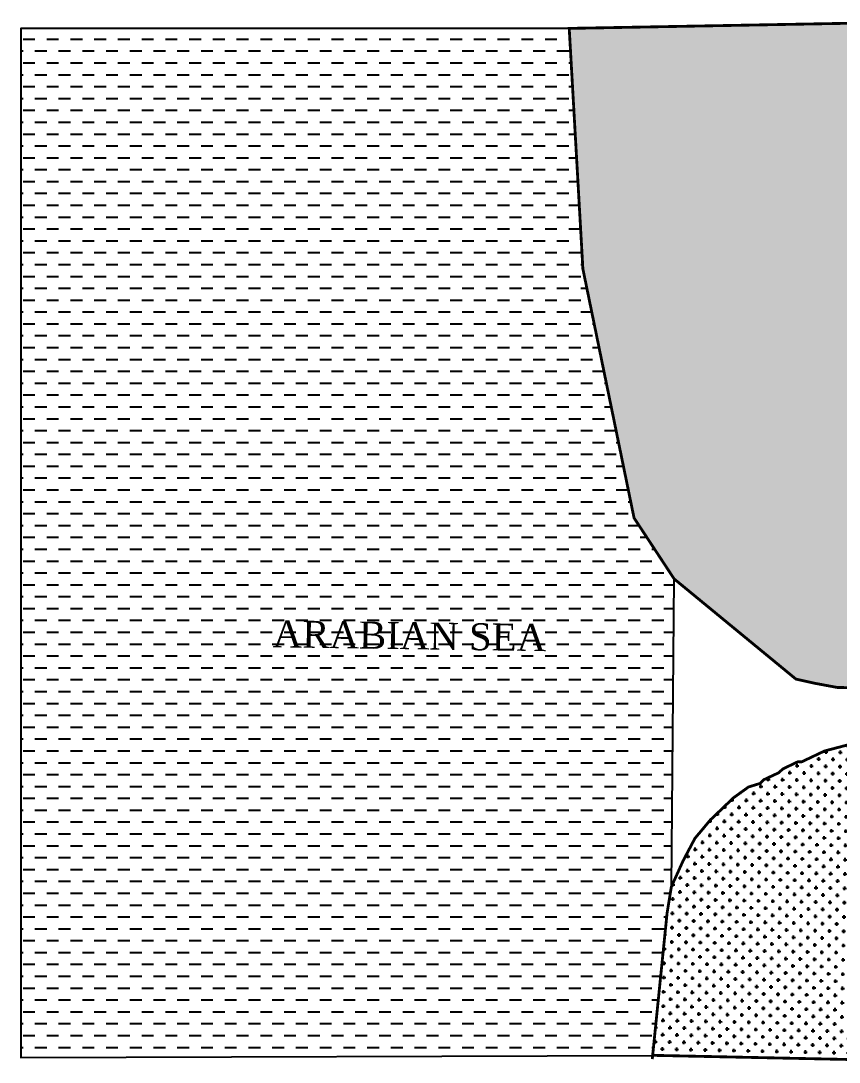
# Model space of a CAD drawing. Header units: metres. Extents: x 262573 to 264787, y 2226900 to 2228055.
# Drawn here: x 262573 to 263435, y 2226922 to 2228019 of the extents above; entities that cross this region are included whole.
import ezdxf

# ---------------------------------------------------------------- set-up
doc = ezdxf.new("R2010")
doc.units = ezdxf.units.M
doc.header["$MEASUREMENT"] = 0
for name, color, linetype in [('ARABIAN SEA', 140, 'Continuous'), ('INTERTIDAL ZONE', 5, 'Continuous'), ('LOW TIDE LINE', 5, 'Continuous')]:
    doc.layers.add(name, color=color, linetype=linetype)
doc.styles.get("Standard").update_dxf_attribs({"font": 'times.ttf'})
pattern_1 = [(358.7957, (245568.003, 2226553.552), (7.6937444, 7.376927), [3.7685, -11.305501]), (88.7957, (245569.847, 2226551.629), (-7.376927, 7.6937444), [3.7685, -11.305501])]

msp = doc.modelspace()

# ---------------------------------------------------------------- hatches: boundary and pattern name
at = {"layer": 'ARABIAN SEA'}
h = msp.add_hatch(dxfattribs=at)
h.set_pattern_fill('DASH', color=256, scale=100)
h.paths.add_polyline_path([(263164.8, 2227757.8), (263150.4, 2228011.3), (262572.7, 2228011.3), (262572.7, 2226926.7), (263238.3, 2226929.1), (263243.5, 2226980.4), (263253.5, 2227079.1), (263258, 2227106.7), (263260.9, 2227431.2), (263218.7, 2227495.4)])
h.paths.add_polyline_path([(262830.2, 2227343.2), (263126, 2227339), (263126.8, 2227399.8), (262831.1, 2227404)], flags=24)
at = {"layer": 'INTERTIDAL ZONE'}
h = msp.add_hatch(dxfattribs=at)
h.set_pattern_fill('CROSS', color=256, scale=1.186929, angle=-1.2043)
h.set_pattern_definition(pattern_1)
h.paths.add_polyline_path([(263487.3, 2227849.9), (263487.4, 2227853.9), (263487.5, 2227857.8), (263492.4, 2227905.2), (263492.6, 2227913.1), (263492.7, 2227917.1), (263492.8, 2227925), (263492.9, 2227929), (263493, 2227932.9), (263493.1, 2227936.9), (263493.2, 2227940.8), (263493.4, 2227952.7), (263493.5, 2227956.6), (263493.6, 2227960.6), (263497.5, 2227960.5), (263497.6, 2227964.5), (263497.7, 2227968.4), (263497.8, 2227972.4), (263497.9, 2227976.3), (263497.9, 2227980.3), (263501.9, 2227980.2), (263502, 2227984.2), (263502.1, 2227988.1), (263502.2, 2227992.1), (263502.4, 2228003.9), (263502.5, 2228007.9), (263502.6, 2228011.9), (263504.7, 2228017.8), (263150.4, 2228011.3), (263164.8, 2227757.8), (263218.7, 2227495.4), (263260.9, 2227431.2), (263389.2, 2227325.6), (263408.9, 2227321.2), (263432.6, 2227316.8), (263456.3, 2227316.3), (263480.1, 2227319.7), (263496, 2227323.4), (263527.9, 2227334.6), (263555.9, 2227349.8), (263564, 2227357.6), (263584.1, 2227373), (263596.2, 2227384.6), (263600.4, 2227396.4), (263612.6, 2227411.9), (263625.1, 2227439.4), (263633.2, 2227451.1), (263621.4, 2227454.3), (263621.4, 2227451.3), (263617.3, 2227447.5), (263617.2, 2227443.5), (263617.2, 2227439.6), (263613.2, 2227439.6), (263613.1, 2227435.7), (263613, 2227431.7), (263613, 2227427.8), (263612.9, 2227423.8), (263608.9, 2227423.9), (263608.8, 2227419.9), (263608.8, 2227416), (263604.7, 2227412.1), (263604.6, 2227408.2), (263600.7, 2227408.2), (263600.6, 2227404.3), (263596.6, 2227400.4), (263592.6, 2227400.5), (263592.5, 2227396.5), (263588.6, 2227396.6), (263588.5, 2227392.7), (263584.4, 2227388.8), (263580.4, 2227384.9), (263576.4, 2227385), (263576.4, 2227381), (263572.4, 2227381.1), (263568.5, 2227381.2), (263564.5, 2227381.3), (263560.5, 2227381.4), (263556.6, 2227381.5), (263552.6, 2227381.5), (263548.7, 2227381.6), (263544.7, 2227381.7), (263540.8, 2227385.7), (263536.9, 2227385.8), (263529, 2227386), (263521.2, 2227390.1), (263517.2, 2227390.2), (263505.4, 2227394.4), (263501.5, 2227394.5), (263497.5, 2227394.6), (263493.5, 2227394.7), (263493.6, 2227398.6), (263489.7, 2227398.7), (263489.8, 2227402.7), (263485.8, 2227402.7), (263485.9, 2227406.7), (263482, 2227410.7), (263482.1, 2227414.7), (263482.2, 2227418.6), (263482.3, 2227422.6), (263478.5, 2227430.6), (263478.6, 2227434.5), (263474.7, 2227438.6), (263474.8, 2227442.5), (263474.9, 2227446.5), (263474.9, 2227450.5), (263475.1, 2227458.4), (263475.2, 2227462.3), (263471.3, 2227466.4), (263471.4, 2227470.3), (263471.5, 2227474.3), (263471.6, 2227478.2), (263472, 2227498), (263472.1, 2227505.9), (263472.5, 2227521.7), (263472.6, 2227529.7), (263472.7, 2227533.6), (263472.8, 2227537.6), (263473.1, 2227553.4), (263473.2, 2227557.3), (263473.3, 2227561.3), (263473.4, 2227565.3), (263473.6, 2227573.2), (263473.6, 2227577.1), (263473.7, 2227581.1), (263474.5, 2227616.7), (263474.6, 2227620.6), (263474.6, 2227624.6), (263480.9, 2227735.3)])
h = msp.add_hatch(dxfattribs=at)
h.set_pattern_fill('CROSS', color=256, scale=1.186929, angle=-1.2043)
h.set_pattern_definition(pattern_1)
h.paths.add_polyline_path([(263534.9, 2227104.9), (263539.1, 2227116.7), (263539.2, 2227120.6), (263543.3, 2227124.5), (263543.4, 2227128.4), (263547.6, 2227140.2), (263551.6, 2227144.1), (263555.8, 2227155.9), (263555.9, 2227159.8), (263564.1, 2227175.5), (263568.2, 2227183.3), (263572.3, 2227187.2), (263572.4, 2227191.2), (263576.4, 2227195), (263576.5, 2227199), (263580.4, 2227198.9), (263580.6, 2227206.8), (263584.6, 2227206.7), (263584.7, 2227210.7), (263592.7, 2227218.4), (263596.8, 2227222.3), (263600.8, 2227226.2), (263604.8, 2227226.1), (263604.8, 2227230.1), (263608.8, 2227230), (263608.9, 2227233.9), (263616.8, 2227233.8), (263616.9, 2227237.7), (263620.8, 2227237.6), (263624.9, 2227241.5), (263628.8, 2227241.4), (263628.9, 2227245.4), (263656.6, 2227244.8), (263660.5, 2227240.8), (263668.4, 2227240.6), (263672.2, 2227236.6), (263676.2, 2227236.5), (263676.1, 2227232.5), (263680.1, 2227232.4), (263680, 2227228.5), (263683.9, 2227228.4), (263683.9, 2227224.4), (263687.8, 2227224.4), (263687.7, 2227220.4), (263691.6, 2227216.4), (263691.5, 2227212.4), (263695.5, 2227212.3), (263695.4, 2227208.4), (263699.3, 2227204.3), (263699.2, 2227200.4), (263703.1, 2227200.3), (263727.5, 2227227.5), (263719.6, 2227231.6), (263707.8, 2227235.8), (263704, 2227239.8), (263696.1, 2227244), (263672.7, 2227260.3), (263649.3, 2227272.7), (263633.6, 2227280.9), (263594.2, 2227289.6), (263578.4, 2227290), (263562.5, 2227286.4), (263538.7, 2227282.9), (263483.1, 2227272.2), (263447.1, 2227257.1), (263419.3, 2227249.8), (263395.3, 2227238.4), (263391.3, 2227238.5), (263375.4, 2227230.9), (263371.3, 2227227), (263355.3, 2227219.5), (263351.3, 2227215.6), (263339.3, 2227211.9), (263323.3, 2227200.4), (263315.2, 2227192.6), (263299, 2227177.1), (263282.8, 2227157.7), (263270.4, 2227134.2), (263258, 2227106.7), (263253.5, 2227079.1), (263243.5, 2226980.4), (263238.3, 2226929.1), (263507.4, 2226923.4), (263508.6, 2226982.7), (263512.9, 2226998.5), (263513.7, 2227034.1), (263517.7, 2227038), (263518, 2227053.8), (263522.1, 2227057.7), (263522.4, 2227073.5), (263526.4, 2227073.4), (263526.5, 2227081.3), (263534.8, 2227097)])

# ---------------------------------------------------------------- linework, layer by layer
at = {"layer": 'ARABIAN SEA'}
msp.add_lwpolyline([(263260.9, 2227431.2), (263218.7, 2227495.4), (263164.8, 2227757.8), (263150.4, 2228011.3), (262572.7, 2228011.3), (262572.7, 2226926.7), (263238.3, 2226929.1), (263243.5, 2226980.4), (263253.5, 2227079.1), (263258, 2227106.7)], close=True, dxfattribs=at)
at = {"layer": 'INTERTIDAL ZONE', "const_width": 2.97}
for points in [[(263504.7, 2228017.8), (263150.4, 2228011.3), (263164.8, 2227757.8), (263218.7, 2227495.4), (263260.9, 2227431.2), (263389.2, 2227325.6), (263408.9, 2227321.2), (263432.6, 2227316.8), (263456.3, 2227316.3)], [(263150.4, 2228011.3), (263504.7, 2228017.8)], [(263447.1, 2227257.1), (263419.3, 2227249.8), (263395.3, 2227238.4), (263391.3, 2227238.5), (263375.4, 2227230.9), (263371.3, 2227227), (263355.3, 2227219.5), (263351.3, 2227215.6), (263339.3, 2227211.9), (263323.3, 2227200.4), (263315.2, 2227192.6), (263299, 2227177.1), (263282.8, 2227157.7), (263270.4, 2227134.2), (263258, 2227106.7), (263253.5, 2227079.1), (263243.5, 2226980.4), (263238.3, 2226929.1), (263507.4, 2226923.4)]]:
    msp.add_lwpolyline(points, dxfattribs=at)
at = {"layer": 'LOW TIDE LINE', "lineweight": 18, "const_width": 2.97}
for points in [[(263456.3, 2227316.3), (263432.6, 2227316.8), (263408.9, 2227321.2), (263389.2, 2227325.6), (263260.9, 2227431.2), (263218.7, 2227495.4), (263164.8, 2227757.8), (263150.4, 2228011.3)], [(263237.9, 2226925.1), (263243.5, 2226980.4), (263253.5, 2227079.1), (263258, 2227106.7), (263270.4, 2227134.2), (263282.8, 2227157.7), (263299, 2227177.1), (263315.2, 2227192.6), (263323.3, 2227200.4), (263339.3, 2227211.9), (263351.3, 2227215.6), (263355.3, 2227219.5), (263371.3, 2227227), (263375.4, 2227230.9), (263391.3, 2227238.5), (263395.3, 2227238.4), (263419.3, 2227249.8), (263447.1, 2227257.1)]]:
    msp.add_lwpolyline(points, dxfattribs=at)

# ---------------------------------------------------------------- texts
at = {"insert": (262837.9, 2227358.7), "char_height": 28.484, "attachment_point": 7, "rotation": 359.1783}
msp.add_mtext('ARABIAN SEA', dxfattribs=at)

doc.saveas('drawing.dxf')
